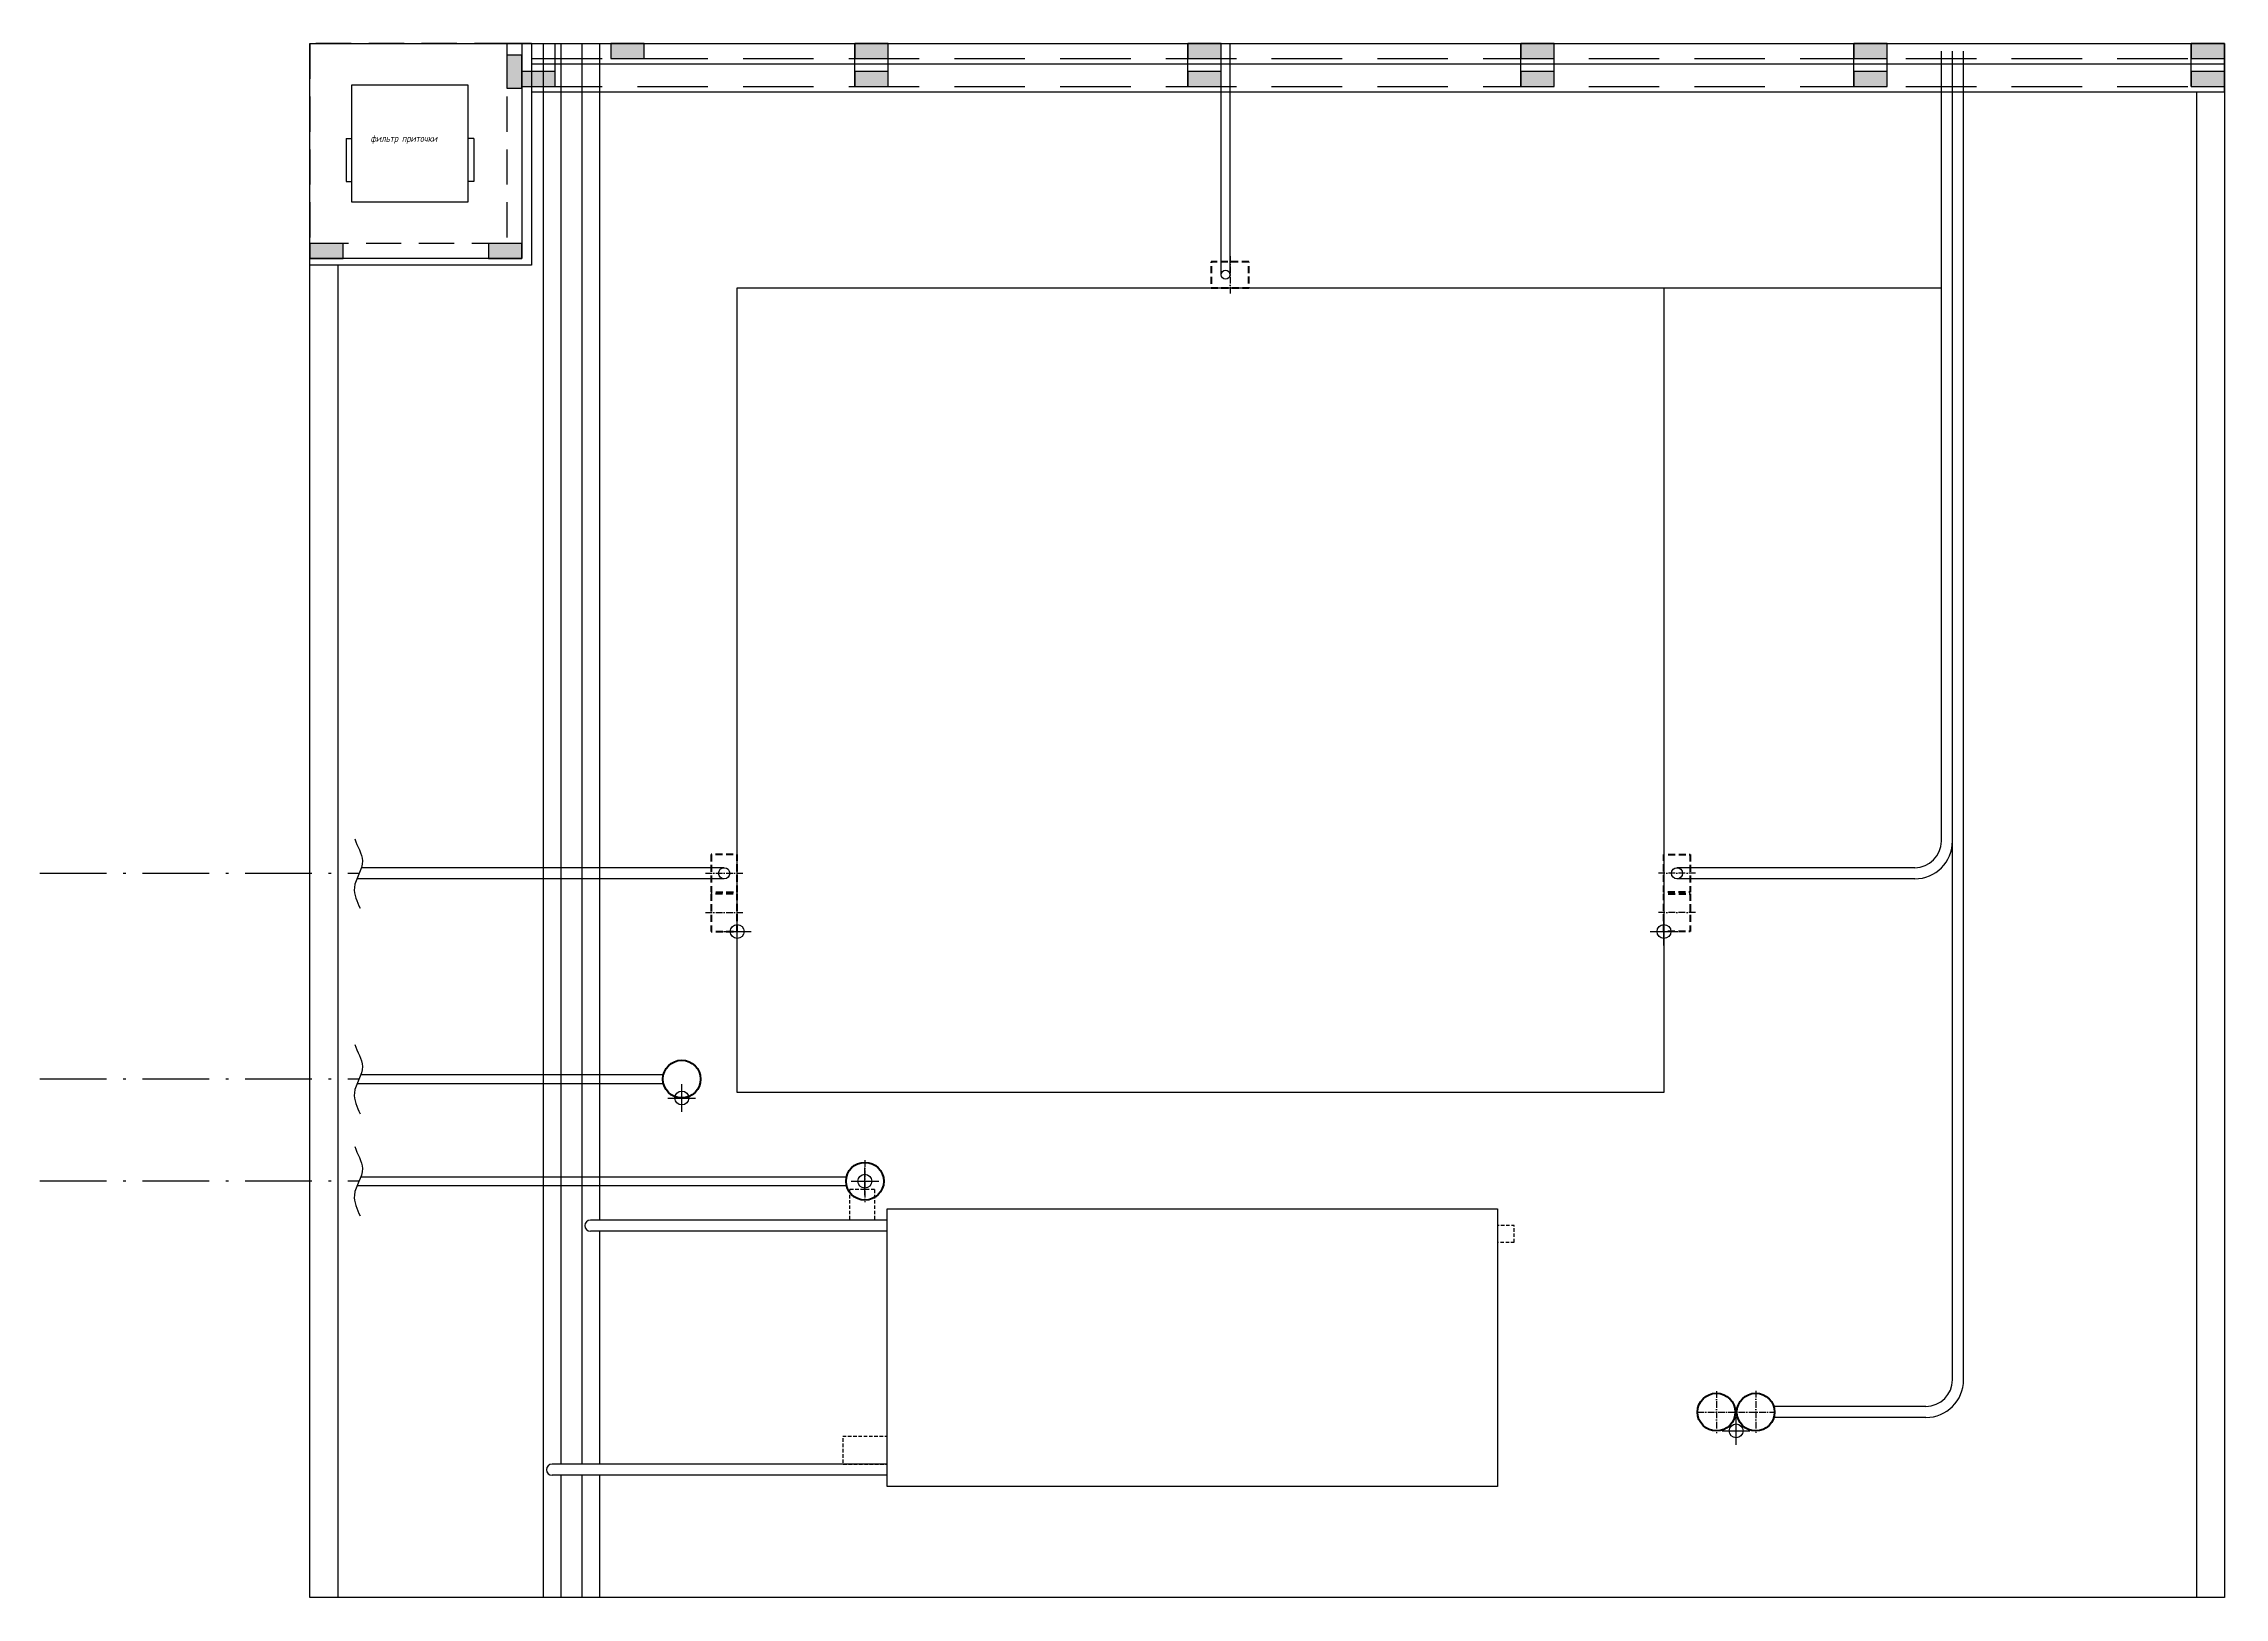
# Model space of a CAD drawing. Header units: millimetres. Extents: x -36531 to 56557, y -58468 to 154.
# Drawn here: x -26758 to -22828, y -31338 to -28538 of the extents above; entities that cross this region are included whole.
import ezdxf

# ---------------------------------------------------------------- set-up
doc = ezdxf.new("R2010")
doc.units = ezdxf.units.MM
doc.header["$PDMODE"] = 34
doc.header["$PDSIZE"] = 25
doc.linetypes.add('ACAD_ISO10W100', pattern=[18.5, 12, -3, 0.5, -3])
doc.linetypes.add('DASHED', pattern=[19.05, 12.7, -6.35])
for name, color, linetype in [('01 Черновое', 7, 'Continuous'), ('02 ОВиК', 7, 'Continuous'), ('02 ЭОМ и СС', 7, 'Continuous'), ('03 Потолок', 7, 'Continuous'), ('10 Перегородки', 7, 'Continuous'), ('11 Привязка размеры', 7, 'Continuous')]:
    doc.layers.add(name, color=color, linetype=linetype)
doc.layers.add('100 noprint', color=1, linetype='Continuous', plot=False)
doc.styles.add('ГОСТ-ISOCPEUR', font='isocpeui.ttf', dxfattribs={"width": 0.8})

msp = doc.modelspace()

# ---------------------------------------------------------------- hatches: boundary and pattern name
at = {"layer": '03 Потолок', "lineweight": -2}
for points in [[(-25922.9, -28618.9), (-25895.9, -28618.9), (-25895.9, -28558.9), (-25922.9, -28558.9)], [(-25675.9, -28565.4), (-25675.9, -28538.4), (-25735.9, -28538.4), (-25735.9, -28565.4)], [(-25235.9, -28565.4), (-25235.9, -28538.4), (-25295.9, -28538.4), (-25295.9, -28565.4)], [(-24635.9, -28565.4), (-24635.9, -28538.4), (-24695.9, -28538.4), (-24695.9, -28565.4)], [(-24035.9, -28565.4), (-24035.9, -28538.4), (-24095.9, -28538.4), (-24095.9, -28565.4)], [(-23435.9, -28565.4), (-23435.9, -28538.4), (-23495.9, -28538.4), (-23495.9, -28565.4)], [(-22827.9, -28565.4), (-22827.9, -28538.4), (-22887.9, -28538.4), (-22887.9, -28565.4)], [(-25835.9, -28615.9), (-25835.9, -28588.9), (-25895.9, -28588.9), (-25895.9, -28615.9)], [(-25235.9, -28615.9), (-25235.9, -28588.9), (-25295.9, -28588.9), (-25295.9, -28615.9)], [(-24635.9, -28615.9), (-24635.9, -28588.9), (-24695.9, -28588.9), (-24695.9, -28615.9)], [(-24035.9, -28615.9), (-24035.9, -28588.9), (-24095.9, -28588.9), (-24095.9, -28615.9)], [(-23435.9, -28615.9), (-23435.9, -28588.9), (-23495.9, -28588.9), (-23495.9, -28615.9)], [(-22827.9, -28615.9), (-22827.9, -28588.9), (-22887.9, -28588.9), (-22887.9, -28615.9)], [(-26217.9, -28925.4), (-26217.9, -28898.4), (-26277.9, -28898.4), (-26277.9, -28925.4)], [(-25895.9, -28925.4), (-25895.9, -28898.4), (-25955.9, -28898.4), (-25955.9, -28925.4)]]:
    msp.add_hatch(color=252, dxfattribs=at).paths.add_polyline_path(points)

# ---------------------------------------------------------------- linework, layer by layer
at = {"layer": '01 Черновое'}
for p, q in [((-25857.9, -28538.4), (-25857.9, -31338.4)), ((-25825.9, -28538.4), (-25825.9, -31098.4)), ((-25787.9, -28538.4), (-25787.9, -31098.4)), ((-25755.9, -28538.4), (-25755.9, -30658.4)), ((-25237.9, -30658.4), (-25772.6, -30658.4)), ((-25237.9, -30678.4), (-25772.6, -30678.4)), ((-25755.9, -30678.4), (-25755.9, -31098.4)), ((-25237.9, -31098.4), (-25841.7, -31098.4)), ((-25237.9, -31118.4), (-25841.7, -31118.4)), ((-25825.9, -31118.4), (-25825.9, -31338.4)), ((-25787.9, -31118.4), (-25787.9, -31338.4)), ((-25755.9, -31118.4), (-25755.9, -31338.4))]:
    msp.add_line(p, q, dxfattribs=at)
at = {"layer": '01 Черновое', "linetype": 'DASHED', "ltscale": 0.5}
for p, q in [((-25305.4, -30603.4), (-25305.4, -30658.4)), ((-25260.4, -30603.4), (-25305.4, -30603.4)), ((-25260.4, -30603.4), (-25260.4, -30658.4))]:
    msp.add_line(p, q, dxfattribs=at)
at = {"layer": '01 Черновое'}
for points in [[(-26277.9, -28538.4), (-22827.9, -28538.4), (-22827.9, -31338.4), (-26277.9, -31338.4)], [(-25507.9, -30428.4), (-25507.9, -28978.4), (-23837.9, -28978.4), (-23837.9, -30428.4)], [(-25237.9, -31138.4), (-25237.9, -30638.4), (-24137.9, -30638.4), (-24137.9, -31138.4)]]:
    msp.add_lwpolyline(points, close=True, dxfattribs=at)
at = {"layer": '01 Черновое', "linetype": 'DASHED', "ltscale": 0.5, "flags": 128}
for points in [[(-24107.9, -30698.4), (-24107.9, -30668.4), (-24137.9, -30668.4), (-24137.9, -30698.4)], [(-25237.9, -31098.4), (-25237.9, -31048.4), (-25317.9, -31048.4), (-25317.9, -31098.4)]]:
    msp.add_lwpolyline(points, close=True, dxfattribs=at)
at = {"layer": '01 Черновое'}
for centre in [(-25772.6, -30668.4), (-25841.7, -31108.4)]:
    msp.add_arc(centre, 10, 90, 270, dxfattribs=at)
at = {"layer": '02 ОВиК', "color": 1, "linetype": 'DASHED', "lineweight": -2, "ltscale": 5}
for p, q in [((-25917.9, -28538.4), (-26277.9, -28538.4)), ((-26277.9, -28538.4), (-26277.9, -28898.4)), ((-25922.9, -28538.4), (-25922.9, -28898.4)), ((-25922.9, -28898.4), (-26277.9, -28898.4))]:
    msp.add_line(p, q, dxfattribs=at)
at = {"layer": '02 ОВиК', "color": 1, "lineweight": -2}
for p, q in [((-26212.9, -28709.6), (-26202.9, -28709.6)), ((-26212.9, -28709.6), (-26212.9, -28786.7)), ((-25982.9, -28709.6), (-25992.9, -28709.6)), ((-25982.9, -28709.6), (-25982.9, -28786.7)), ((-26212.9, -28786.7), (-26202.9, -28786.7)), ((-25982.9, -28786.7), (-25992.9, -28786.7))]:
    msp.add_line(p, q, dxfattribs=at)
at = {"layer": '02 ОВиК', "color": 1, "lineweight": -2, "flags": 128}
msp.add_lwpolyline([(-25992.9, -28823.4), (-25992.9, -28613.4), (-26202.9, -28613.4), (-26202.9, -28823.4)], close=True, dxfattribs=at)
at = {"layer": '02 ЭОМ и СС'}
for p, q in [((-24635.9, -28954.9), (-24635.9, -28538.4)), ((-24619.9, -28954.9), (-24619.9, -28538.4)), ((-26193, -30412.4), (-25641, -30412.4)), ((-26186.2, -30396.4), (-25641, -30396.4)), ((-26193, -30596.4), (-25311, -30596.4)), ((-26186.2, -30580.4), (-25311, -30580.4))]:
    msp.add_line(p, q, dxfattribs=at)
at = {"layer": '02 ЭОМ и СС', "color": 1}
for p, q in [((-23337.9, -29975.4), (-23337.9, -28551.9)), ((-23317.9, -30033.4), (-23317.9, -28551.9)), ((-23317.9, -30946.2), (-23317.9, -28551.9)), ((-23297.9, -30946.2), (-23297.9, -28551.9)), ((-25531.4, -30023.4), (-26185.3, -30023.4)), ((-23385.9, -30023.4), (-23814.4, -30023.4)), ((-25531.4, -30043.4), (-26193.6, -30043.4)), ((-23385.9, -30043.4), (-23814.4, -30043.4)), ((-23365.9, -30994.2), (-23640, -30994.2)), ((-23365.9, -31014.2), (-23639.9, -31014.2))]:
    msp.add_line(p, q, dxfattribs=at)
at = {"layer": '02 ЭОМ и СС', "linetype": 'DASHED', "lineweight": 40, "flags": 128}
msp.add_lwpolyline([(-24585.9, -28931.4), (-24653.9, -28931.4), (-24653.9, -28978.4), (-24585.9, -28978.4)], close=True, dxfattribs=at)
at = {"layer": '02 ЭОМ и СС', "color": 1, "linetype": 'DASHED', "lineweight": 40, "flags": 128}
for points in [[(-25554.9, -29999.4), (-25554.9, -30067.4), (-25507.9, -30067.4), (-25507.9, -29999.4)], [(-23790.9, -29999.4), (-23790.9, -30067.4), (-23837.9, -30067.4), (-23837.9, -29999.4)], [(-25554.9, -30070.4), (-25554.9, -30138.4), (-25507.9, -30138.4), (-25507.9, -30070.4)], [(-23790.9, -30070.4), (-23790.9, -30138.4), (-23837.9, -30138.4), (-23837.9, -30070.4)]]:
    msp.add_lwpolyline(points, close=True, dxfattribs=at)
at = {"layer": '02 ЭОМ и СС', "color": 1, "linetype": 'ACAD_ISO10W100', "ltscale": 10, "flags": 128}
msp.add_lwpolyline([(-27319.7, -30033.3), (-26189.2, -30033.3)], dxfattribs=at)
at = {"layer": '02 ЭОМ и СС', "linetype": 'ACAD_ISO10W100', "ltscale": 10, "flags": 128}
for points in [[(-27319.7, -30403.7), (-26189.2, -30403.7)], [(-27319.7, -30587.7), (-26189.2, -30587.7)]]:
    msp.add_lwpolyline(points, dxfattribs=at)
at = {"layer": '02 ЭОМ и СС'}
msp.add_circle((-24627.9, -28954.9), 8, dxfattribs=at)
at = {"layer": '02 ЭОМ и СС', "color": 1}
for centre in [(-25531.4, -30033.4), (-23814.4, -30033.4)]:
    msp.add_circle(centre, 10, dxfattribs=at)
at = {"layer": '02 ЭОМ и СС', "lineweight": 40}
for centre in [(-25607.9, -30404.4), (-25277.9, -30588.4)]:
    msp.add_circle(centre, 34, dxfattribs=at)
at = {"layer": '02 ЭОМ и СС', "color": 1, "lineweight": 40}
for centre in [(-23743.4, -31004.4), (-23672.4, -31004.4)]:
    msp.add_circle(centre, 34, dxfattribs=at)
at = {"layer": '02 ЭОМ и СС', "color": 1}
for centre, radius in [((-23385.9, -29975.4), 48), ((-23385.9, -29975.4), 68), ((-23365.9, -30946.2), 48), ((-23365.9, -30946.2), 68)]:
    msp.add_arc(centre, radius, 270, 0, dxfattribs=at)
at = {"layer": '02 ЭОМ и СС', "color": 1, "start_tangent": (0.237453, -0.971399), "end_tangent": (0.413803, -0.910366)}
msp.add_spline([(-26196.8, -29971.5), (-26183.2, -30011.2), (-26197.9, -30059), (-26187.7, -30096.5)], degree=3, dxfattribs=at)
at = {"layer": '02 ЭОМ и СС', "start_tangent": (0.237453, -0.971399), "end_tangent": (0.413803, -0.910366)}
for points in [[(-26196.8, -30341.8), (-26183.2, -30381.6), (-26197.9, -30429.3), (-26187.7, -30466.8)], [(-26196.8, -30525.8), (-26183.2, -30565.6), (-26197.9, -30613.3), (-26187.7, -30650.8)]]:
    msp.add_spline(points, degree=3, dxfattribs=at)
at = {"layer": '03 Потолок', "color": 1, "lineweight": -2}
for p, q in [((-25878.4, -28538.4), (-25917.9, -28538.4)), ((-25835.9, -28615.9), (-25835.9, -28538.4)), ((-25295.9, -28615.9), (-25295.9, -28538.4)), ((-25235.9, -28615.9), (-25235.9, -28538.4)), ((-24695.9, -28615.9), (-24695.9, -28538.4)), ((-24635.9, -28615.9), (-24635.9, -28538.4)), ((-24095.9, -28615.9), (-24095.9, -28538.4)), ((-24035.9, -28615.9), (-24035.9, -28538.4)), ((-23495.9, -28615.9), (-23495.9, -28538.4)), ((-23435.9, -28615.9), (-23435.9, -28538.4)), ((-22887.9, -28615.9), (-22887.9, -28538.4)), ((-22827.9, -28625.4), (-22827.9, -28538.4)), ((-25878.4, -28574.9), (-22827.9, -28574.9)), ((-25878.4, -28625.4), (-22827.9, -28625.4)), ((-26277.9, -28937.9), (-26277.9, -28925.4))]:
    msp.add_line(p, q, dxfattribs=at)
at = {"layer": '03 Потолок', "color": 1, "linetype": 'DASHED', "ltscale": 10}
for p, q in [((-25878.4, -28565.4), (-22827.9, -28565.4)), ((-25878.4, -28615.9), (-22827.9, -28615.9))]:
    msp.add_line(p, q, dxfattribs=at)
at = {"layer": '03 Потолок', "color": 1, "lineweight": -2, "flags": 128}
for points in [[(-25895.9, -28538.4), (-25895.9, -28925.4), (-26277.9, -28925.4)], [(-25878.4, -28538.4), (-25878.4, -28937.9), (-26277.9, -28937.9)]]:
    msp.add_lwpolyline(points, dxfattribs=at)
at = {"layer": '03 Потолок', "color": 1, "lineweight": -2}
for points in [[(-25922.9, -28618.9), (-25895.9, -28618.9), (-25895.9, -28558.9), (-25922.9, -28558.9)], [(-25675.9, -28565.4), (-25675.9, -28538.4), (-25735.9, -28538.4), (-25735.9, -28565.4)], [(-25235.9, -28565.4), (-25235.9, -28538.4), (-25295.9, -28538.4), (-25295.9, -28565.4)], [(-24635.9, -28565.4), (-24635.9, -28538.4), (-24695.9, -28538.4), (-24695.9, -28565.4)], [(-24035.9, -28565.4), (-24035.9, -28538.4), (-24095.9, -28538.4), (-24095.9, -28565.4)], [(-23435.9, -28565.4), (-23435.9, -28538.4), (-23495.9, -28538.4), (-23495.9, -28565.4)], [(-22827.9, -28565.4), (-22827.9, -28538.4), (-22887.9, -28538.4), (-22887.9, -28565.4)], [(-25835.9, -28615.9), (-25835.9, -28588.9), (-25895.9, -28588.9), (-25895.9, -28615.9)], [(-25235.9, -28615.9), (-25235.9, -28588.9), (-25295.9, -28588.9), (-25295.9, -28615.9)], [(-24635.9, -28615.9), (-24635.9, -28588.9), (-24695.9, -28588.9), (-24695.9, -28615.9)], [(-24035.9, -28615.9), (-24035.9, -28588.9), (-24095.9, -28588.9), (-24095.9, -28615.9)], [(-23435.9, -28615.9), (-23435.9, -28588.9), (-23495.9, -28588.9), (-23495.9, -28615.9)], [(-22827.9, -28615.9), (-22827.9, -28588.9), (-22887.9, -28588.9), (-22887.9, -28615.9)], [(-26217.9, -28925.4), (-26217.9, -28898.4), (-26277.9, -28898.4), (-26277.9, -28925.4)], [(-25895.9, -28925.4), (-25895.9, -28898.4), (-25955.9, -28898.4), (-25955.9, -28925.4)]]:
    msp.add_lwpolyline(points, close=True, dxfattribs=at)
at = {"layer": '10 Перегородки', "color": 3, "linetype": 'Continuous', "ltscale": 10}
for p, q in [((-22877.9, -28625.4), (-22877.9, -31338.4)), ((-26227.9, -28937.9), (-26227.9, -31338.4))]:
    msp.add_line(p, q, dxfattribs=at)
at = {"layer": '100 noprint', "color": 2, "lineweight": -2}
msp.add_line((-23837.9, -28978.4), (-23337.9, -28978.4), dxfattribs=at)
at = {"layer": '11 Привязка размеры', "linetype": 'ACAD_ISO10W100'}
for p, q in [((-24619.9, -28921.4), (-24619.9, -28988.4)), ((-25564.9, -30033.4), (-25497.9, -30033.4)), ((-23780.9, -30033.4), (-23847.9, -30033.4)), ((-25564.9, -30104.4), (-25497.9, -30104.4)), ((-23780.9, -30104.4), (-23847.9, -30104.4)), ((-25277.9, -30550.5), (-25277.9, -30626.3)), ((-23743.4, -30966.5), (-23743.4, -31042.3)), ((-23672.4, -30966.3), (-23672.4, -31042.1)), ((-23777.4, -31004.4), (-23638.4, -31004.4))]:
    msp.add_line(p, q, dxfattribs=at)
at = {"layer": '11 Привязка размеры', "lineweight": -2}
for p in [(-25507.9, -30138.4), (-23837.9, -30138.4), (-25607.9, -30438.5), (-25277.9, -30588.5), (-23707.9, -31038.4)]:
    msp.add_point(p, dxfattribs=at)

# ---------------------------------------------------------------- texts
at = {"layer": '02 ОВиК', "linetype": 'Continuous', "style": 'ГОСТ-ISOCPEUR', "width": 0.8}
msp.add_text('фильтр приточки', height=12.5, dxfattribs=at).set_placement((-26168.6, -28715.5))

doc.saveas('drawing.dxf')
